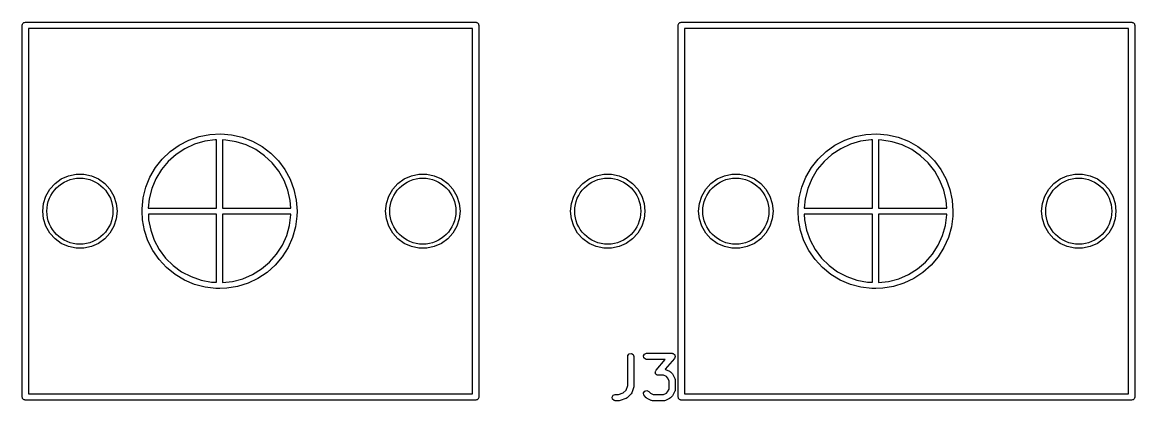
# Model space of a CAD drawing. Extents: x 123.2 to 168.8, y -143.5 to -47.4.
# Drawn here: x 141.66 to 168.58, y -143.53 to -134.36 of the extents above; entities that cross this region are included whole.
import ezdxf

# ---------------------------------------------------------------- set-up
doc = ezdxf.new("R2010")
doc.units = 0
doc.layers.add('BLACK', color=7, linetype='CONTINUOUS')

msp = doc.modelspace()

# ---------------------------------------------------------------- linework, layer by layer
at = {"layer": 'BLACK', "linetype": 'CONTINUOUS'}
for p, q in [((141.656, -134.438), (141.658, -134.428)), ((141.656, -143.438), (141.656, -134.438)), ((141.657, -134.425), (141.659, -134.422)), ((141.658, -134.428), (141.657, -134.425)), ((141.659, -134.422), (141.661, -134.412)), ((141.661, -134.412), (141.673, -134.397)), ((141.673, -134.397), (141.683, -134.381)), ((141.683, -134.381), (141.689, -134.378)), ((141.689, -134.378), (141.694, -134.373)), ((141.694, -134.373), (141.713, -134.37)), ((141.713, -134.37), (141.731, -134.363)), ((141.731, -134.363), (152.631, -134.363)), ((141.806, -134.513), (141.806, -143.363)), ((152.556, -134.513), (141.806, -134.513)), ((152.556, -143.363), (152.556, -134.513)), ((152.631, -134.363), (152.641, -134.365)), ((152.641, -134.365), (152.644, -134.364)), ((152.644, -134.364), (152.647, -134.366)), ((152.647, -134.366), (152.657, -134.368)), ((152.657, -134.368), (152.672, -134.38)), ((152.672, -134.38), (152.688, -134.39)), ((152.688, -134.39), (152.691, -134.396)), ((152.691, -134.396), (152.696, -134.4)), ((152.696, -134.4), (152.699, -134.42)), ((152.699, -134.42), (152.706, -134.438)), ((152.706, -134.438), (152.706, -143.438)), ((157.531, -134.438), (157.533, -134.428)), ((157.531, -143.438), (157.531, -134.438)), ((157.532, -134.425), (157.534, -134.422)), ((157.533, -134.428), (157.532, -134.425)), ((157.534, -134.422), (157.536, -134.412)), ((157.536, -134.412), (157.548, -134.397)), ((157.548, -134.397), (157.558, -134.381)), ((157.558, -134.381), (157.564, -134.378)), ((157.564, -134.378), (157.569, -134.373)), ((157.569, -134.373), (157.588, -134.37)), ((157.588, -134.37), (157.606, -134.363)), ((157.606, -134.363), (168.506, -134.363)), ((157.681, -134.513), (157.681, -143.363)), ((168.431, -134.513), (157.681, -134.513)), ((168.431, -143.363), (168.431, -134.513)), ((168.506, -134.363), (168.516, -134.365)), ((168.516, -134.365), (168.519, -134.364)), ((168.519, -134.364), (168.522, -134.366)), ((168.522, -134.366), (168.532, -134.368)), ((168.532, -134.368), (168.547, -134.38)), ((168.547, -134.38), (168.563, -134.39)), ((168.563, -134.39), (168.566, -134.396)), ((168.566, -134.396), (168.571, -134.4)), ((168.571, -134.4), (168.574, -134.42)), ((168.574, -134.42), (168.581, -134.438)), ((168.581, -134.438), (168.581, -143.438)), ((145.451, -137.339), (145.686, -137.217)), ((145.686, -137.217), (145.936, -137.129)), ((146.071, -137.246), (145.825, -137.318)), ((145.936, -137.129), (146.196, -137.078)), ((146.325, -137.211), (146.071, -137.246)), ((146.196, -137.078), (146.46, -137.063)), ((146.356, -137.212), (146.325, -137.211)), ((146.356, -138.863), (146.356, -137.212)), ((146.46, -137.063), (146.724, -137.086)), ((146.582, -137.215), (146.506, -137.214)), ((146.506, -137.214), (146.506, -138.863)), ((146.835, -137.256), (146.582, -137.215)), ((146.724, -137.086), (146.982, -137.146)), ((147.079, -137.334), (146.835, -137.256)), ((146.982, -137.146), (147.229, -137.241)), ((147.229, -137.241), (147.46, -137.371)), ((161.326, -137.339), (161.561, -137.217)), ((161.561, -137.217), (161.811, -137.129)), ((161.946, -137.246), (161.7, -137.318)), ((161.811, -137.129), (162.071, -137.078)), ((162.2, -137.211), (161.946, -137.246)), ((162.071, -137.078), (162.335, -137.063)), ((162.231, -137.212), (162.2, -137.211)), ((162.231, -138.863), (162.231, -137.212)), ((162.335, -137.063), (162.599, -137.086)), ((162.457, -137.215), (162.381, -137.214)), ((162.381, -137.214), (162.381, -138.863)), ((162.71, -137.256), (162.457, -137.215)), ((162.599, -137.086), (162.857, -137.146)), ((162.954, -137.334), (162.71, -137.256)), ((162.857, -137.146), (163.104, -137.241)), ((163.104, -137.241), (163.335, -137.371)), ((145.044, -137.676), (145.236, -137.493)), ((145.378, -137.566), (145.187, -137.736)), ((145.236, -137.493), (145.451, -137.339)), ((145.592, -137.425), (145.378, -137.566)), ((145.825, -137.318), (145.592, -137.425)), ((147.309, -137.448), (147.079, -137.334)), ((147.52, -137.594), (147.309, -137.448)), ((147.46, -137.371), (147.671, -137.532)), ((147.671, -137.532), (147.857, -137.72)), ((160.919, -137.676), (161.111, -137.493)), ((161.253, -137.566), (161.062, -137.736)), ((161.111, -137.493), (161.326, -137.339)), ((161.467, -137.425), (161.253, -137.566)), ((161.7, -137.318), (161.467, -137.425)), ((163.184, -137.448), (162.954, -137.334)), ((163.395, -137.594), (163.184, -137.448)), ((163.335, -137.371), (163.546, -137.532)), ((163.546, -137.532), (163.732, -137.72)), ((144.88, -137.884), (145.044, -137.676)), ((145.187, -137.736), (145.023, -137.933)), ((147.706, -137.769), (147.52, -137.594)), ((147.865, -137.971), (147.706, -137.769)), ((147.857, -137.72), (148.014, -137.933)), ((160.755, -137.884), (160.919, -137.676)), ((161.062, -137.736), (160.898, -137.933)), ((163.581, -137.769), (163.395, -137.594)), ((163.74, -137.971), (163.581, -137.769)), ((163.732, -137.72), (163.889, -137.933)), ((142.601, -138.159), (142.773, -138.082)), ((142.773, -138.082), (142.957, -138.043)), ((142.957, -138.043), (143.145, -138.043)), ((143.145, -138.043), (143.329, -138.082)), ((143.329, -138.082), (143.501, -138.159)), ((144.648, -138.359), (144.747, -138.113)), ((144.747, -138.113), (144.88, -137.884)), ((145.023, -137.933), (144.89, -138.153)), ((147.992, -138.193), (147.865, -137.971)), ((148.014, -137.933), (148.14, -138.166)), ((150.901, -138.159), (151.073, -138.082)), ((151.073, -138.082), (151.257, -138.043)), ((151.257, -138.043), (151.445, -138.043)), ((151.445, -138.043), (151.629, -138.082)), ((151.629, -138.082), (151.801, -138.159)), ((155.376, -138.159), (155.548, -138.082)), ((155.548, -138.082), (155.732, -138.043)), ((155.732, -138.043), (155.92, -138.043)), ((155.92, -138.043), (156.104, -138.082)), ((156.104, -138.082), (156.276, -138.159)), ((158.476, -138.159), (158.648, -138.082)), ((158.648, -138.082), (158.832, -138.043)), ((158.832, -138.043), (159.02, -138.043)), ((159.02, -138.043), (159.204, -138.082)), ((159.204, -138.082), (159.376, -138.159)), ((160.523, -138.359), (160.622, -138.113)), ((160.622, -138.113), (160.755, -137.884)), ((160.898, -137.933), (160.765, -138.153)), ((163.867, -138.193), (163.74, -137.971)), ((163.889, -137.933), (164.015, -138.166)), ((166.776, -138.159), (166.948, -138.082)), ((166.948, -138.082), (167.132, -138.043)), ((167.132, -138.043), (167.32, -138.043)), ((167.32, -138.043), (167.504, -138.082)), ((167.504, -138.082), (167.676, -138.159)), ((142.323, -138.409), (142.449, -138.269)), ((142.449, -138.269), (142.601, -138.159)), ((143.501, -138.159), (143.653, -138.269)), ((143.653, -138.269), (143.779, -138.409)), ((144.584, -138.616), (144.648, -138.359)), ((144.791, -138.389), (144.727, -138.638)), ((144.89, -138.153), (144.791, -138.389)), ((148.085, -138.432), (147.992, -138.193)), ((148.14, -138.166), (148.232, -138.415)), ((150.623, -138.409), (150.749, -138.269)), ((150.749, -138.269), (150.901, -138.159)), ((151.801, -138.159), (151.953, -138.269)), ((151.953, -138.269), (152.079, -138.409)), ((155.098, -138.409), (155.224, -138.269)), ((155.224, -138.269), (155.376, -138.159)), ((156.276, -138.159), (156.428, -138.269)), ((156.428, -138.269), (156.554, -138.409)), ((158.198, -138.409), (158.324, -138.269)), ((158.324, -138.269), (158.476, -138.159)), ((159.376, -138.159), (159.528, -138.269)), ((159.528, -138.269), (159.654, -138.409)), ((160.459, -138.616), (160.523, -138.359)), ((160.666, -138.389), (160.602, -138.638)), ((160.765, -138.153), (160.666, -138.389)), ((163.96, -138.432), (163.867, -138.193)), ((164.015, -138.166), (164.107, -138.415)), ((166.498, -138.409), (166.624, -138.269)), ((166.624, -138.269), (166.776, -138.159)), ((167.676, -138.159), (167.828, -138.269)), ((167.828, -138.269), (167.954, -138.409)), ((142.171, -138.751), (142.229, -138.572)), ((142.229, -138.572), (142.323, -138.409)), ((143.779, -138.409), (143.873, -138.572)), ((143.873, -138.572), (143.931, -138.751)), ((144.557, -138.879), (144.584, -138.616)), ((144.727, -138.638), (144.705, -138.863)), ((148.142, -138.682), (148.085, -138.432)), ((148.232, -138.415), (148.287, -138.674)), ((150.471, -138.751), (150.529, -138.572)), ((150.529, -138.572), (150.623, -138.409)), ((152.079, -138.409), (152.173, -138.572)), ((152.173, -138.572), (152.231, -138.751)), ((154.946, -138.751), (155.004, -138.572)), ((155.004, -138.572), (155.098, -138.409)), ((156.554, -138.409), (156.648, -138.572)), ((156.648, -138.572), (156.706, -138.751)), ((158.046, -138.751), (158.104, -138.572)), ((158.104, -138.572), (158.198, -138.409)), ((159.654, -138.409), (159.748, -138.572)), ((159.748, -138.572), (159.806, -138.751)), ((160.432, -138.879), (160.459, -138.616)), ((160.602, -138.638), (160.58, -138.863)), ((164.017, -138.682), (163.96, -138.432)), ((164.107, -138.415), (164.162, -138.674)), ((166.346, -138.751), (166.404, -138.572)), ((166.404, -138.572), (166.498, -138.409)), ((167.954, -138.409), (168.048, -138.572)), ((168.048, -138.572), (168.106, -138.751)), ((142.151, -138.938), (142.171, -138.751)), ((143.931, -138.751), (143.951, -138.938)), ((144.557, -138.893), (144.557, -138.879)), ((144.559, -138.922), (144.557, -138.893)), ((144.557, -138.925), (144.559, -138.922)), ((144.559, -138.937), (144.557, -138.925)), ((144.705, -138.863), (146.356, -138.863)), ((146.506, -138.863), (148.155, -138.863)), ((148.155, -138.863), (148.142, -138.682)), ((148.287, -138.674), (148.306, -138.938)), ((150.451, -138.938), (150.471, -138.751)), ((152.231, -138.751), (152.251, -138.938)), ((154.926, -138.938), (154.946, -138.751)), ((156.706, -138.751), (156.726, -138.938)), ((158.026, -138.938), (158.046, -138.751)), ((159.806, -138.751), (159.826, -138.938)), ((160.432, -138.893), (160.432, -138.879)), ((160.434, -138.922), (160.432, -138.893)), ((160.432, -138.925), (160.434, -138.922)), ((160.434, -138.937), (160.432, -138.925)), ((160.58, -138.863), (162.231, -138.863)), ((162.381, -138.863), (164.03, -138.863)), ((164.03, -138.863), (164.017, -138.682)), ((164.162, -138.674), (164.181, -138.938)), ((166.326, -138.938), (166.346, -138.751)), ((168.106, -138.751), (168.126, -138.938)), ((142.171, -139.125), (142.151, -138.938)), ((142.229, -139.304), (142.171, -139.125)), ((143.931, -139.125), (143.873, -139.304)), ((143.951, -138.938), (143.931, -139.125)), ((144.567, -139.144), (144.559, -138.937)), ((144.615, -139.404), (144.567, -139.144)), ((144.708, -139.013), (144.714, -139.149)), ((146.356, -139.013), (144.708, -139.013)), ((144.714, -139.149), (144.764, -139.4)), ((146.356, -140.661), (146.356, -139.013)), ((146.506, -139.013), (146.506, -140.665)), ((148.159, -139.013), (146.506, -139.013)), ((148.126, -139.283), (148.158, -139.029)), ((148.158, -139.029), (148.159, -139.013)), ((148.302, -139.056), (148.267, -139.318)), ((148.306, -138.938), (148.302, -139.056)), ((150.471, -139.125), (150.451, -138.938)), ((150.529, -139.304), (150.471, -139.125)), ((152.231, -139.125), (152.173, -139.304)), ((152.251, -138.938), (152.231, -139.125)), ((154.946, -139.125), (154.926, -138.938)), ((155.004, -139.304), (154.946, -139.125)), ((156.706, -139.125), (156.648, -139.304)), ((156.726, -138.938), (156.706, -139.125)), ((158.046, -139.125), (158.026, -138.938)), ((158.104, -139.304), (158.046, -139.125)), ((159.806, -139.125), (159.748, -139.304)), ((159.826, -138.938), (159.806, -139.125)), ((160.442, -139.144), (160.434, -138.937)), ((160.49, -139.404), (160.442, -139.144)), ((160.583, -139.013), (160.589, -139.149)), ((162.231, -139.013), (160.583, -139.013)), ((160.589, -139.149), (160.639, -139.4)), ((162.231, -140.661), (162.231, -139.013)), ((162.381, -139.013), (162.381, -140.665)), ((164.034, -139.013), (162.381, -139.013)), ((164.001, -139.283), (164.033, -139.029)), ((164.033, -139.029), (164.034, -139.013)), ((164.177, -139.056), (164.142, -139.318)), ((164.181, -138.938), (164.177, -139.056)), ((166.346, -139.125), (166.326, -138.938)), ((166.404, -139.304), (166.346, -139.125)), ((168.106, -139.125), (168.048, -139.304)), ((168.126, -138.938), (168.106, -139.125)), ((142.323, -139.467), (142.229, -139.304)), ((142.449, -139.607), (142.323, -139.467)), ((143.779, -139.467), (143.653, -139.607)), ((143.873, -139.304), (143.779, -139.467)), ((144.699, -139.656), (144.615, -139.404)), ((144.764, -139.4), (144.851, -139.642)), ((148.057, -139.53), (148.126, -139.283)), ((148.267, -139.318), (148.195, -139.573)), ((150.623, -139.467), (150.529, -139.304)), ((150.749, -139.607), (150.623, -139.467)), ((152.079, -139.467), (151.953, -139.607)), ((152.173, -139.304), (152.079, -139.467)), ((155.098, -139.467), (155.004, -139.304)), ((155.224, -139.607), (155.098, -139.467)), ((156.554, -139.467), (156.428, -139.607)), ((156.648, -139.304), (156.554, -139.467)), ((158.198, -139.467), (158.104, -139.304)), ((158.324, -139.607), (158.198, -139.467)), ((159.654, -139.467), (159.528, -139.607)), ((159.748, -139.304), (159.654, -139.467)), ((160.574, -139.656), (160.49, -139.404)), ((160.639, -139.4), (160.726, -139.642)), ((163.932, -139.53), (164.001, -139.283)), ((164.142, -139.318), (164.07, -139.573)), ((166.498, -139.467), (166.404, -139.304)), ((166.624, -139.607), (166.498, -139.467)), ((167.954, -139.467), (167.828, -139.607)), ((168.048, -139.304), (167.954, -139.467)), ((142.601, -139.717), (142.449, -139.607)), ((142.773, -139.794), (142.601, -139.717)), ((143.501, -139.717), (143.329, -139.794)), ((143.653, -139.607), (143.501, -139.717)), ((144.817, -139.892), (144.699, -139.656)), ((144.851, -139.642), (144.972, -139.867)), ((147.951, -139.763), (148.057, -139.53)), ((148.195, -139.573), (148.088, -139.815)), ((150.901, -139.717), (150.749, -139.607)), ((151.073, -139.794), (150.901, -139.717)), ((151.801, -139.717), (151.629, -139.794)), ((151.953, -139.607), (151.801, -139.717)), ((155.376, -139.717), (155.224, -139.607)), ((155.548, -139.794), (155.376, -139.717)), ((156.276, -139.717), (156.104, -139.794)), ((156.428, -139.607), (156.276, -139.717)), ((158.476, -139.717), (158.324, -139.607)), ((158.648, -139.794), (158.476, -139.717)), ((159.376, -139.717), (159.204, -139.794)), ((159.528, -139.607), (159.376, -139.717)), ((160.692, -139.892), (160.574, -139.656)), ((160.726, -139.642), (160.847, -139.867)), ((163.826, -139.763), (163.932, -139.53)), ((164.07, -139.573), (163.963, -139.815)), ((166.776, -139.717), (166.624, -139.607)), ((166.948, -139.794), (166.776, -139.717)), ((167.676, -139.717), (167.504, -139.794)), ((167.828, -139.607), (167.676, -139.717)), ((142.957, -139.833), (142.773, -139.794)), ((143.145, -139.833), (142.957, -139.833)), ((143.329, -139.794), (143.145, -139.833)), ((144.968, -140.11), (144.817, -139.892)), ((144.972, -139.867), (145.125, -140.073)), ((147.643, -140.172), (147.813, -139.979)), ((147.813, -139.979), (147.951, -139.763)), ((148.088, -139.815), (147.948, -140.04)), ((151.257, -139.833), (151.073, -139.794)), ((151.445, -139.833), (151.257, -139.833)), ((151.629, -139.794), (151.445, -139.833)), ((155.732, -139.833), (155.548, -139.794)), ((155.92, -139.833), (155.732, -139.833)), ((156.104, -139.794), (155.92, -139.833)), ((158.832, -139.833), (158.648, -139.794)), ((159.02, -139.833), (158.832, -139.833)), ((159.204, -139.794), (159.02, -139.833)), ((160.843, -140.11), (160.692, -139.892)), ((160.847, -139.867), (161, -140.073)), ((163.518, -140.172), (163.688, -139.979)), ((163.688, -139.979), (163.826, -139.763)), ((163.963, -139.815), (163.823, -140.04)), ((167.132, -139.833), (166.948, -139.794)), ((167.32, -139.833), (167.132, -139.833)), ((167.504, -139.794), (167.32, -139.833)), ((145.147, -140.305), (144.968, -140.11)), ((145.125, -140.073), (145.308, -140.253)), ((145.308, -140.253), (145.514, -140.405)), ((147.448, -140.337), (147.643, -140.172)), ((147.777, -140.243), (147.58, -140.42)), ((147.948, -140.04), (147.777, -140.243)), ((161.022, -140.305), (160.843, -140.11)), ((161, -140.073), (161.183, -140.253)), ((161.183, -140.253), (161.389, -140.405)), ((163.323, -140.337), (163.518, -140.172)), ((163.652, -140.243), (163.455, -140.42)), ((163.823, -140.04), (163.652, -140.243)), ((145.353, -140.472), (145.147, -140.305)), ((145.58, -140.609), (145.353, -140.472)), ((145.514, -140.405), (145.741, -140.524)), ((145.741, -140.524), (145.983, -140.609)), ((146.994, -140.574), (147.23, -140.472)), ((147.23, -140.472), (147.448, -140.337)), ((147.58, -140.42), (147.36, -140.567)), ((161.228, -140.472), (161.022, -140.305)), ((161.455, -140.609), (161.228, -140.472)), ((161.389, -140.405), (161.616, -140.524)), ((161.616, -140.524), (161.858, -140.609)), ((162.869, -140.574), (163.105, -140.472)), ((163.105, -140.472), (163.323, -140.337)), ((163.455, -140.42), (163.235, -140.567)), ((145.824, -140.712), (145.58, -140.609)), ((146.08, -140.78), (145.824, -140.712)), ((145.983, -140.609), (146.235, -140.657)), ((146.343, -140.811), (146.08, -140.78)), ((146.235, -140.657), (146.356, -140.661)), ((146.413, -140.809), (146.343, -140.811)), ((146.418, -140.812), (146.413, -140.809)), ((146.436, -140.809), (146.418, -140.812)), ((146.607, -140.805), (146.436, -140.809)), ((146.506, -140.665), (146.746, -140.639)), ((146.869, -140.761), (146.607, -140.805)), ((146.746, -140.639), (146.994, -140.574)), ((147.121, -140.681), (146.869, -140.761)), ((147.36, -140.567), (147.121, -140.681)), ((161.699, -140.712), (161.455, -140.609)), ((161.955, -140.78), (161.699, -140.712)), ((161.858, -140.609), (162.11, -140.657)), ((162.218, -140.811), (161.955, -140.78)), ((162.11, -140.657), (162.231, -140.661)), ((162.288, -140.809), (162.218, -140.811)), ((162.293, -140.812), (162.288, -140.809)), ((162.311, -140.809), (162.293, -140.812)), ((162.482, -140.805), (162.311, -140.809)), ((162.381, -140.665), (162.621, -140.639)), ((162.744, -140.761), (162.482, -140.805)), ((162.621, -140.639), (162.869, -140.574)), ((162.996, -140.681), (162.744, -140.761)), ((163.235, -140.567), (162.996, -140.681)), ((156.31, -142.454), (156.314, -142.429)), ((156.314, -142.429), (156.347, -142.389)), ((156.347, -142.389), (156.398, -142.381)), ((156.398, -142.381), (156.442, -142.406)), ((156.442, -142.406), (156.46, -142.454)), ((156.692, -142.441), (156.717, -142.397)), ((156.717, -142.397), (156.766, -142.379)), ((156.766, -142.379), (157.385, -142.379)), ((157.385, -142.379), (157.396, -142.381)), ((157.396, -142.381), (157.399, -142.381)), ((157.399, -142.381), (157.402, -142.382)), ((157.402, -142.382), (157.41, -142.384)), ((157.41, -142.384), (157.426, -142.397)), ((157.426, -142.397), (157.443, -142.407)), ((157.443, -142.407), (157.445, -142.413)), ((157.445, -142.413), (157.45, -142.417)), ((157.45, -142.417), (157.453, -142.437)), ((156.31, -143.156), (156.31, -142.454)), ((156.46, -142.454), (156.46, -143.169)), ((156.701, -142.492), (156.692, -142.441)), ((156.74, -142.525), (156.701, -142.492)), ((156.766, -142.529), (156.74, -142.525)), ((157.219, -142.529), (156.766, -142.529)), ((156.995, -142.786), (157.219, -142.529)), ((157.441, -142.504), (157.214, -142.764)), ((157.448, -142.485), (157.441, -142.504)), ((157.459, -142.467), (157.448, -142.485)), ((157.453, -142.437), (157.46, -142.456)), ((157.46, -142.456), (157.457, -142.462)), ((157.457, -142.462), (157.459, -142.467)), ((156.976, -142.834), (156.979, -142.828)), ((156.983, -142.853), (156.976, -142.834)), ((156.977, -142.822), (156.988, -142.805)), ((156.979, -142.828), (156.977, -142.822)), ((156.986, -142.873), (156.983, -142.853)), ((156.991, -142.877), (156.986, -142.873)), ((156.988, -142.805), (156.995, -142.786)), ((156.993, -142.882), (156.991, -142.877)), ((157.01, -142.893), (156.993, -142.882)), ((157.026, -142.906), (157.01, -142.893)), ((157.034, -142.907), (157.026, -142.906)), ((157.037, -142.909), (157.034, -142.907)), ((157.04, -142.908), (157.037, -142.909)), ((157.051, -142.91), (157.04, -142.908)), ((157.176, -142.91), (157.051, -142.91)), ((157.245, -142.945), (157.176, -142.91)), ((157.214, -142.764), (157.22, -142.765)), ((157.22, -142.765), (157.223, -142.768)), ((157.223, -142.768), (157.228, -142.768)), ((157.228, -142.768), (157.323, -142.816)), ((157.275, -142.975), (157.245, -142.945)), ((157.323, -142.816), (157.341, -142.829)), ((157.341, -142.829), (157.342, -142.83)), ((157.342, -142.83), (157.39, -142.878)), ((157.39, -142.878), (157.403, -142.896)), ((157.403, -142.896), (157.404, -142.897)), ((157.404, -142.897), (157.452, -142.992)), ((156.271, -143.271), (156.31, -143.156)), ((156.456, -143.192), (156.408, -143.335)), ((156.46, -143.169), (156.456, -143.191)), ((156.456, -143.191), (156.456, -143.192)), ((157.31, -143.044), (157.275, -142.975)), ((157.31, -143.246), (157.31, -143.044)), ((157.452, -142.992), (157.459, -143.017)), ((157.459, -143.017), (157.458, -143.022)), ((157.458, -143.022), (157.46, -143.026)), ((157.46, -143.026), (157.46, -143.264)), ((141.663, -143.456), (141.656, -143.438)), ((141.666, -143.475), (141.663, -143.456)), ((141.671, -143.48), (141.666, -143.475)), ((141.674, -143.486), (141.671, -143.48)), ((141.69, -143.496), (141.674, -143.486)), ((141.705, -143.508), (141.69, -143.496)), ((141.715, -143.51), (141.705, -143.508)), ((141.718, -143.512), (141.715, -143.51)), ((141.806, -143.363), (152.556, -143.363)), ((152.649, -143.506), (152.631, -143.513)), ((152.668, -143.503), (152.649, -143.506)), ((152.673, -143.498), (152.668, -143.503)), ((152.679, -143.495), (152.673, -143.498)), ((152.689, -143.479), (152.679, -143.495)), ((152.701, -143.464), (152.689, -143.479)), ((152.703, -143.454), (152.701, -143.464)), ((152.705, -143.451), (152.703, -143.454)), ((152.706, -143.438), (152.704, -143.448)), ((152.704, -143.448), (152.705, -143.451)), ((155.93, -143.441), (155.956, -143.397)), ((155.939, -143.492), (155.93, -143.441)), ((155.978, -143.525), (155.939, -143.492)), ((155.956, -143.397), (156.004, -143.379)), ((156.004, -143.379), (156.087, -143.379)), ((156.087, -143.379), (156.201, -143.341)), ((156.266, -143.478), (156.123, -143.526)), ((156.201, -143.341), (156.271, -143.271)), ((156.269, -143.475), (156.266, -143.478)), ((156.274, -143.475), (156.269, -143.475)), ((156.295, -143.46), (156.274, -143.475)), ((156.39, -143.365), (156.295, -143.46)), ((156.392, -143.36), (156.39, -143.365)), ((156.396, -143.358), (156.392, -143.36)), ((156.408, -143.335), (156.396, -143.358)), ((156.693, -143.34), (156.723, -143.298)), ((156.698, -143.391), (156.693, -143.34)), ((156.713, -143.412), (156.698, -143.391)), ((156.76, -143.46), (156.713, -143.412)), ((156.723, -143.298), (156.772, -143.284)), ((156.762, -143.46), (156.76, -143.46)), ((156.78, -143.474), (156.762, -143.46)), ((156.772, -143.284), (156.819, -143.306)), ((156.875, -143.521), (156.78, -143.474)), ((156.819, -143.306), (156.858, -143.345)), ((156.858, -143.345), (156.926, -143.379)), ((156.926, -143.379), (157.176, -143.379)), ((157.176, -143.379), (157.245, -143.345)), ((157.323, -143.474), (157.228, -143.521)), ((157.245, -143.345), (157.275, -143.315)), ((157.275, -143.315), (157.31, -143.246)), ((157.324, -143.473), (157.323, -143.474)), ((157.342, -143.46), (157.324, -143.473)), ((157.39, -143.412), (157.342, -143.46)), ((157.391, -143.411), (157.39, -143.412)), ((157.404, -143.393), (157.391, -143.411)), ((157.452, -143.297), (157.404, -143.393)), ((157.455, -143.29), (157.452, -143.293)), ((157.452, -143.293), (157.452, -143.297)), ((157.46, -143.264), (157.455, -143.29)), ((157.538, -143.456), (157.531, -143.438)), ((157.541, -143.475), (157.538, -143.456)), ((157.546, -143.48), (157.541, -143.475)), ((157.549, -143.486), (157.546, -143.48)), ((157.565, -143.496), (157.549, -143.486)), ((157.58, -143.508), (157.565, -143.496)), ((157.59, -143.51), (157.58, -143.508)), ((157.593, -143.512), (157.59, -143.51)), ((157.681, -143.363), (168.431, -143.363)), ((168.524, -143.506), (168.506, -143.513)), ((168.543, -143.503), (168.524, -143.506)), ((168.548, -143.498), (168.543, -143.503)), ((168.554, -143.495), (168.548, -143.498)), ((168.564, -143.479), (168.554, -143.495)), ((168.576, -143.464), (168.564, -143.479)), ((168.578, -143.454), (168.576, -143.464)), ((168.58, -143.451), (168.578, -143.454)), ((168.581, -143.438), (168.579, -143.448)), ((168.579, -143.448), (168.58, -143.451)), ((141.721, -143.511), (141.718, -143.512)), ((141.731, -143.513), (141.721, -143.511)), ((152.631, -143.513), (141.731, -143.513)), ((156.004, -143.529), (155.978, -143.525)), ((156.099, -143.529), (156.004, -143.529)), ((156.1, -143.529), (156.099, -143.529)), ((156.123, -143.526), (156.1, -143.529)), ((156.879, -143.522), (156.875, -143.521)), ((156.883, -143.525), (156.879, -143.522)), ((156.908, -143.529), (156.883, -143.525)), ((157.194, -143.529), (156.908, -143.529)), ((157.198, -143.528), (157.194, -143.529)), ((157.203, -143.529), (157.198, -143.528)), ((157.228, -143.521), (157.203, -143.529)), ((157.596, -143.511), (157.593, -143.512)), ((157.606, -143.513), (157.596, -143.511)), ((168.506, -143.513), (157.606, -143.513))]:
    msp.add_line(p, q, dxfattribs=at)
at = {"layer": 'BLACK'}
for centre in [(143.051, -138.938), (151.351, -138.938), (155.826, -138.938), (158.926, -138.938), (167.226, -138.938)]:
    msp.add_circle(centre, 0.8, dxfattribs=at)

doc.saveas('drawing.dxf')
